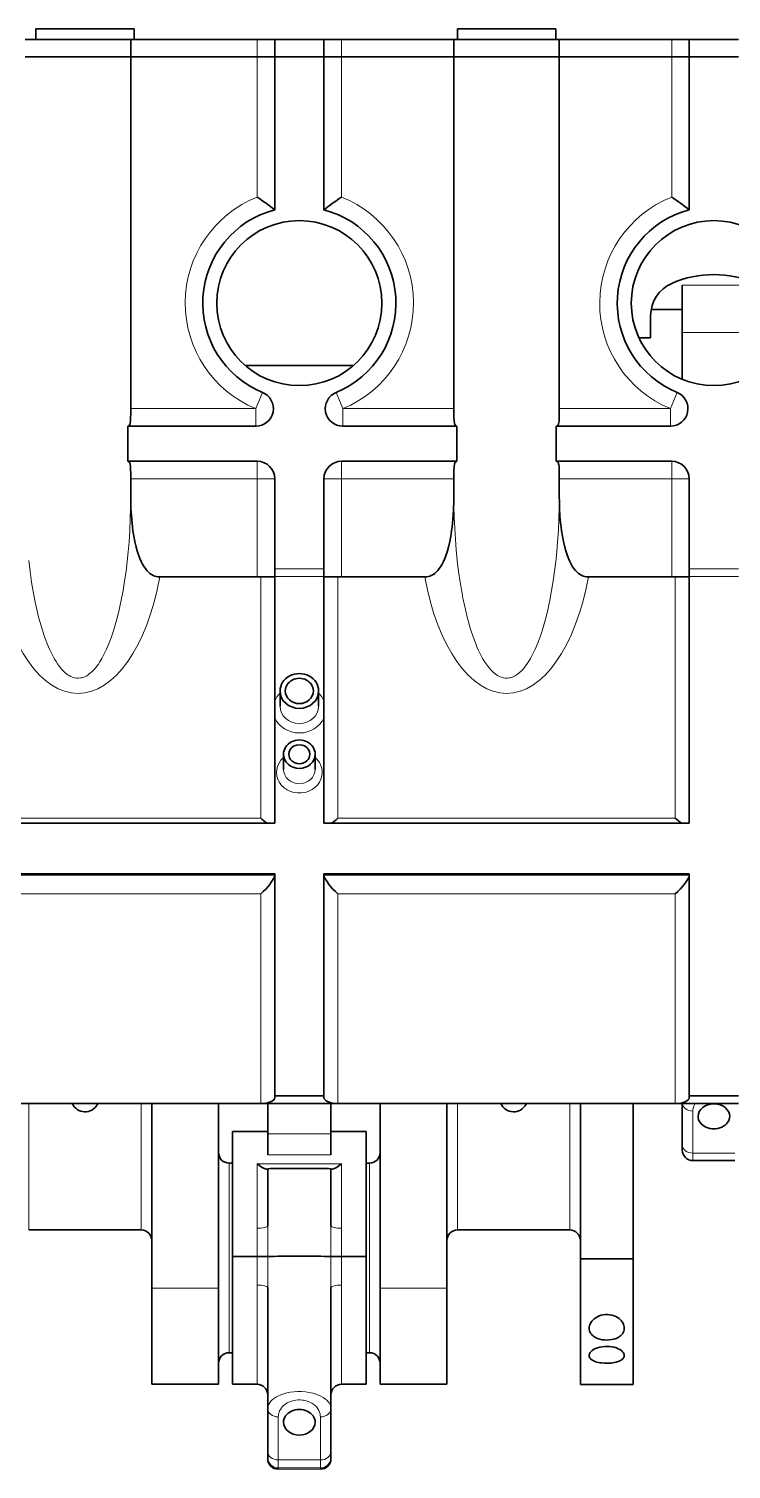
# Model space of a CAD drawing. Extents: x 0 to 420, y 0 to 297.
# Drawn here: x 105.8 to 145.8, y 56.9 to 138.9 of the extents above; entities that cross this region are included whole.
import ezdxf

# ---------------------------------------------------------------- set-up
doc = ezdxf.new("R2010")
doc.units = 0

msp = doc.modelspace()

# ---------------------------------------------------------------- linework, layer by layer
at = {"color": 7, "lineweight": 35, "ltscale": 0.066765}
for p, q in [((108.901, 138.937), (106.231, 138.937)), ((132.901, 138.937), (130.231, 138.937))]:
    msp.add_line(p, q, dxfattribs=at)
at = {"color": 7, "lineweight": 35, "ltscale": 0.015}
for p, q in [((106.231, 138.337), (106.231, 138.937)), ((111.831, 138.337), (111.831, 138.937)), ((130.231, 138.337), (130.231, 138.937)), ((135.831, 138.337), (135.831, 138.937))]:
    msp.add_line(p, q, dxfattribs=at)
at = {"color": 7, "lineweight": 35, "ltscale": 0.073235}
for p, q in [((111.831, 138.937), (108.901, 138.937)), ((135.831, 138.937), (132.901, 138.937))]:
    msp.add_line(p, q, dxfattribs=at)
at = {"color": 7, "lineweight": 35, "ltscale": 0.15}
for p, q in [((111.631, 138.337), (105.631, 138.337)), ((136.031, 138.337), (130.031, 138.337)), ((111.631, 137.337), (105.631, 137.337)), ((111.631, 137.337), (105.631, 137.337)), ((136.031, 137.337), (130.031, 137.337)), ((136.031, 137.337), (130.031, 137.337))]:
    msp.add_line(p, q, dxfattribs=at)
at = {"color": 7, "lineweight": 35, "ltscale": 0.025}
for p, q in [((111.631, 137.337), (111.631, 138.337)), ((119.831, 138.337), (118.831, 138.337)), ((119.831, 137.337), (119.831, 138.337)), ((122.631, 137.337), (122.631, 138.337)), ((123.631, 138.337), (122.631, 138.337)), ((130.031, 137.337), (130.031, 138.337)), ((136.031, 137.337), (136.031, 138.337)), ((143.431, 138.337), (142.431, 138.337)), ((143.431, 137.337), (143.431, 138.337)), ((119.831, 137.337), (118.831, 137.337)), ((119.831, 137.337), (118.831, 137.337)), ((123.631, 137.337), (122.631, 137.337)), ((123.631, 137.337), (122.631, 137.337)), ((143.431, 137.337), (142.431, 137.337)), ((143.431, 137.337), (142.431, 137.337)), ((118.831, 107.708), (119.831, 107.708)), ((122.631, 107.708), (123.631, 107.708)), ((142.431, 107.708), (143.431, 107.708))]:
    msp.add_line(p, q, dxfattribs=at)
at = {"color": 7, "lineweight": 35, "ltscale": 0.179999}
for p, q in [((118.831, 138.337), (111.631, 138.337)), ((118.831, 137.337), (111.631, 137.337)), ((118.831, 137.337), (111.631, 137.337))]:
    msp.add_line(p, q, dxfattribs=at)
at = {"color": 7, "lineweight": 13, "ltscale": 0.025}
for p, q in [((118.831, 137.337), (118.831, 138.337)), ((123.631, 137.337), (123.631, 138.337)), ((142.431, 137.337), (142.431, 138.337)), ((118.753, 117.299), (119.134, 118.223)), ((123.708, 117.299), (123.327, 118.223)), ((142.353, 117.299), (142.734, 118.223)), ((118.753, 117.299), (118.753, 116.299)), ((123.708, 117.299), (123.708, 116.299)), ((142.353, 117.299), (142.353, 116.299)), ((118.831, 113.299), (118.831, 114.299)), ((123.631, 113.299), (123.631, 114.299)), ((142.431, 114.299), (142.431, 113.299)), ((119.831, 113.299), (118.831, 113.299)), ((123.631, 113.299), (122.631, 113.299)), ((142.431, 113.299), (143.431, 113.299))]:
    msp.add_line(p, q, dxfattribs=at)
at = {"color": 7, "lineweight": 35, "ltscale": 0.07}
for p, q in [((122.631, 138.337), (119.831, 138.337)), ((146.231, 138.337), (143.431, 138.337)), ((119.831, 137.337), (122.631, 137.337)), ((122.631, 137.337), (119.831, 137.337)), ((143.431, 137.337), (146.231, 137.337)), ((146.231, 137.337), (143.431, 137.337)), ((122.631, 78.142), (119.831, 78.142)), ((146.231, 78.142), (143.431, 78.142)), ((122.631, 77.708), (119.831, 77.708)), ((146.231, 77.708), (143.431, 77.708))]:
    msp.add_line(p, q, dxfattribs=at)
at = {"color": 7, "lineweight": 35, "ltscale": 0.160001}
for p, q in [((130.031, 138.337), (123.631, 138.337)), ((130.031, 137.337), (123.631, 137.337)), ((130.031, 137.337), (123.631, 137.337))]:
    msp.add_line(p, q, dxfattribs=at)
at = {"color": 7, "lineweight": 35, "ltscale": 0.159999}
for p, q in [((142.431, 138.337), (136.031, 138.337)), ((142.431, 137.337), (136.031, 137.337)), ((142.431, 137.337), (136.031, 137.337))]:
    msp.add_line(p, q, dxfattribs=at)
at = {"color": 7, "lineweight": 35}
for p, q in [((111.631, 137.337), (111.631, 117.299)), ((130.031, 137.337), (130.031, 117.299)), ((136.031, 137.337), (136.031, 117.299)), ((98.231, 93.688), (119.831, 93.688)), ((122.631, 93.688), (143.431, 93.688)), ((119.831, 90.805), (98.231, 90.805)), ((143.431, 90.805), (122.631, 90.805))]:
    msp.add_line(p, q, dxfattribs=at)
at = {"color": 7, "lineweight": 13, "ltscale": 0.199697}
for p, q in [((118.831, 137.337), (118.831, 129.349)), ((123.631, 129.349), (123.631, 137.337)), ((142.431, 137.337), (142.431, 129.349))]:
    msp.add_line(p, q, dxfattribs=at)
at = {"color": 7, "lineweight": 35, "ltscale": 0.217744}
for p, q in [((119.831, 137.337), (119.831, 128.627)), ((122.631, 128.627), (122.631, 137.337)), ((143.431, 137.337), (143.431, 128.627))]:
    msp.add_line(p, q, dxfattribs=at)
at = {"color": 7, "lineweight": 13, "ltscale": 0.09}
for p, q in [((143.031, 124.333), (146.631, 124.333)), ((143.031, 121.635), (146.631, 121.635)), ((119.431, 75.992), (123.031, 75.992)), ((119.431, 74.787), (123.031, 74.787))]:
    msp.add_line(p, q, dxfattribs=at)
at = {"color": 7, "lineweight": 35, "ltscale": 0.067469}
msp.add_line((143.031, 121.635), (143.031, 124.333), dxfattribs=at)
at = {"color": 7, "lineweight": 35, "ltscale": 0.031651}
msp.add_line((141.231, 122.603), (141.231, 121.337), dxfattribs=at)
at = {"color": 7, "lineweight": 35, "ltscale": 0.044298}
msp.add_line((141.259, 122.937), (143.031, 122.937), dxfattribs=at)
at = {"color": 7, "lineweight": 35, "ltscale": 0.066704}
msp.add_line((143.031, 121.635), (143.031, 118.966), dxfattribs=at)
at = {"color": 7, "lineweight": 35, "ltscale": 0.016664}
for p, q in [((141.231, 121.337), (140.564, 121.337)), ((140.564, 121.337), (141.231, 121.337))]:
    msp.add_line(p, q, dxfattribs=at)
at = {"color": 7, "lineweight": 35, "ltscale": 0.153856}
msp.add_line((124.308, 119.755), (118.154, 119.755), dxfattribs=at)
at = {"color": 7, "lineweight": 13, "ltscale": 0.178058}
msp.add_line((111.631, 117.299), (118.753, 117.299), dxfattribs=at)
at = {"color": 7, "lineweight": 13, "ltscale": 0.15806}
msp.add_line((123.708, 117.299), (130.031, 117.299), dxfattribs=at)
at = {"color": 7, "lineweight": 13, "ltscale": 0.158059}
msp.add_line((136.031, 117.299), (142.353, 117.299), dxfattribs=at)
at = {"color": 7, "lineweight": 35, "ltscale": 0.05}
for p, q in [((111.459, 114.299), (111.459, 116.299)), ((130.202, 114.299), (130.202, 116.299)), ((135.859, 114.299), (135.859, 116.299)), ((119.431, 76.117), (117.431, 76.117)), ((125.031, 76.117), (123.031, 76.117))]:
    msp.add_line(p, q, dxfattribs=at)
at = {"color": 7, "lineweight": 35, "ltscale": 0.182348}
msp.add_line((111.459, 116.299), (118.753, 116.299), dxfattribs=at)
at = {"color": 7, "lineweight": 35, "ltscale": 0.162349}
for p, q in [((123.708, 116.299), (130.202, 116.299)), ((135.859, 116.299), (142.353, 116.299))]:
    msp.add_line(p, q, dxfattribs=at)
at = {"color": 7, "lineweight": 35, "ltscale": 0.184289}
msp.add_line((118.831, 114.299), (111.459, 114.299), dxfattribs=at)
at = {"color": 7, "lineweight": 35, "ltscale": 0.16429}
msp.add_line((130.202, 114.299), (123.631, 114.299), dxfattribs=at)
at = {"color": 7, "lineweight": 35, "ltscale": 0.164289}
msp.add_line((142.431, 114.299), (135.859, 114.299), dxfattribs=at)
at = {"color": 7, "lineweight": 35, "ltscale": 0.024633}
for p, q in [((111.631, 113.299), (111.631, 112.313)), ((130.031, 113.299), (130.031, 112.313)), ((136.031, 113.299), (136.031, 112.313))]:
    msp.add_line(p, q, dxfattribs=at)
at = {"color": 7, "lineweight": 13, "ltscale": 0.179999}
msp.add_line((118.831, 113.299), (111.631, 113.299), dxfattribs=at)
at = {"color": 7, "lineweight": 13, "ltscale": 0.139768}
for p, q in [((118.831, 113.299), (118.831, 107.708)), ((123.631, 107.708), (123.631, 113.299)), ((142.431, 113.299), (142.431, 107.708))]:
    msp.add_line(p, q, dxfattribs=at)
at = {"color": 7, "lineweight": 35, "ltscale": 0.128345}
for p, q in [((119.831, 113.299), (119.831, 108.165)), ((122.631, 108.165), (122.631, 113.299)), ((143.431, 113.299), (143.431, 108.165))]:
    msp.add_line(p, q, dxfattribs=at)
at = {"color": 7, "lineweight": 13, "ltscale": 0.160001}
msp.add_line((130.031, 113.299), (123.631, 113.299), dxfattribs=at)
at = {"color": 7, "lineweight": 13, "ltscale": 0.159999}
msp.add_line((142.431, 113.299), (136.031, 113.299), dxfattribs=at)
at = {"color": 7, "lineweight": 35, "ltscale": 0.138395}
msp.add_line((118.831, 107.708), (113.295, 107.708), dxfattribs=at)
at = {"color": 7, "lineweight": 13, "ltscale": 0.343353}
for p, q in [((119.031, 107.708), (119.031, 93.974)), ((123.431, 93.974), (123.431, 107.708)), ((142.631, 107.708), (142.631, 93.974))]:
    msp.add_line(p, q, dxfattribs=at)
at = {"color": 7, "lineweight": 13, "ltscale": 0.07}
for p, q in [((119.831, 108.165), (122.631, 108.165)), ((119.831, 107.731), (122.631, 107.731)), ((143.431, 108.165), (146.231, 108.165)), ((143.431, 107.731), (146.231, 107.731))]:
    msp.add_line(p, q, dxfattribs=at)
at = {"color": 7, "lineweight": 35, "ltscale": 0.010857}
for p, q in [((119.831, 108.165), (119.831, 107.731)), ((122.631, 107.731), (122.631, 108.165)), ((143.431, 108.165), (143.431, 107.731))]:
    msp.add_line(p, q, dxfattribs=at)
at = {"color": 7, "lineweight": 35, "ltscale": 0.17681}
for p, q in [((119.831, 107.731), (119.831, 100.658)), ((122.631, 100.658), (122.631, 107.731))]:
    msp.add_line(p, q, dxfattribs=at)
at = {"color": 7, "lineweight": 35, "ltscale": 0.118396}
for p, q in [((128.367, 107.708), (123.631, 107.708)), ((142.431, 107.708), (137.695, 107.708))]:
    msp.add_line(p, q, dxfattribs=at)
at = {"color": 7, "lineweight": 35, "ltscale": 0.351079}
msp.add_line((143.431, 107.731), (143.431, 93.688), dxfattribs=at)
at = {"color": 7, "lineweight": 35, "ltscale": 0.021713}
for p, q in [((120.131, 100.347), (120.131, 101.215)), ((122.331, 100.347), (122.331, 101.215)), ((120.331, 96.744), (120.331, 97.612)), ((122.131, 96.744), (122.131, 97.612))]:
    msp.add_line(p, q, dxfattribs=at)
at = {"color": 7, "lineweight": 35, "ltscale": 0.011989}
for p, q in [((119.831, 100.179), (119.831, 100.658)), ((122.631, 100.179), (122.631, 100.658))]:
    msp.add_line(p, q, dxfattribs=at)
at = {"color": 7, "lineweight": 35, "ltscale": 0.012265}
for p, q in [((119.831, 99.688), (119.831, 100.179)), ((122.631, 99.688), (122.631, 100.179))]:
    msp.add_line(p, q, dxfattribs=at)
at = {"color": 7, "lineweight": 35, "ltscale": 0.150014}
for p, q in [((119.831, 99.688), (119.831, 93.688)), ((122.631, 93.688), (122.631, 99.688))]:
    msp.add_line(p, q, dxfattribs=at)
at = {"color": 7, "lineweight": 13, "ltscale": 0.499999}
for p, q in [((99.031, 93.974), (119.031, 93.974)), ((119.031, 89.65), (99.031, 89.65))]:
    msp.add_line(p, q, dxfattribs=at)
at = {"color": 7, "lineweight": 13, "ltscale": 0.48}
for p, q in [((123.431, 93.974), (142.631, 93.974)), ((142.631, 89.65), (123.431, 89.65))]:
    msp.add_line(p, q, dxfattribs=at)
at = {"color": 7, "lineweight": 13}
for p, q in [((119.831, 90.718), (98.231, 90.718)), ((143.431, 90.718), (122.631, 90.718))]:
    msp.add_line(p, q, dxfattribs=at)
at = {"color": 7, "lineweight": 35, "ltscale": 0.316569}
for p, q in [((119.831, 90.805), (119.831, 78.142)), ((122.631, 78.142), (122.631, 90.805)), ((143.431, 90.805), (143.431, 78.142))]:
    msp.add_line(p, q, dxfattribs=at)
at = {"color": 7, "lineweight": 13, "ltscale": 0.298553}
for p, q in [((119.031, 89.65), (119.031, 77.708)), ((123.431, 77.708), (123.431, 89.65)), ((142.631, 89.65), (142.631, 77.708))]:
    msp.add_line(p, q, dxfattribs=at)
at = {"color": 7, "lineweight": 35, "ltscale": 0.002171}
for p, q in [((119.831, 78.055), (119.831, 78.142)), ((122.631, 78.055), (122.631, 78.142)), ((143.431, 78.055), (143.431, 78.142))]:
    msp.add_line(p, q, dxfattribs=at)
at = {"color": 7, "lineweight": 35, "ltscale": 0.499999}
msp.add_line((119.031, 77.708), (99.031, 77.708), dxfattribs=at)
at = {"color": 7, "lineweight": 13, "ltscale": 0.18}
for p, q in [((105.831, 70.508), (105.831, 77.708)), ((112.231, 70.508), (112.231, 77.708)), ((130.231, 70.508), (130.231, 77.708)), ((136.631, 70.508), (136.631, 77.708))]:
    msp.add_line(p, q, dxfattribs=at)
at = {"color": 7, "lineweight": 35, "ltscale": 0.262857}
for p, q in [((112.831, 77.708), (112.831, 67.194)), ((116.631, 77.708), (116.631, 67.194)), ((125.831, 77.708), (125.831, 67.194)), ((129.631, 77.708), (129.631, 67.194))]:
    msp.add_line(p, q, dxfattribs=at)
at = {"color": 7, "lineweight": 35, "ltscale": 0.02}
for p, q in [((119.031, 77.708), (119.831, 77.708)), ((122.631, 77.708), (123.431, 77.708)), ((142.631, 77.708), (143.431, 77.708))]:
    msp.add_line(p, q, dxfattribs=at)
at = {"color": 7, "lineweight": 35, "ltscale": 0.042909}
for p, q in [((119.431, 77.708), (119.431, 75.992)), ((123.031, 77.708), (123.031, 75.992))]:
    msp.add_line(p, q, dxfattribs=at)
at = {"color": 7, "lineweight": 35, "ltscale": 0.48}
msp.add_line((142.631, 77.708), (123.431, 77.708), dxfattribs=at)
at = {"color": 7, "lineweight": 35, "ltscale": 0.22098}
for p, q in [((137.231, 68.869), (137.231, 77.708)), ((140.231, 68.869), (140.231, 77.708))]:
    msp.add_line(p, q, dxfattribs=at)
at = {"color": 7, "lineweight": 35, "ltscale": 0.058707}
msp.add_line((143.031, 77.708), (143.031, 75.36), dxfattribs=at)
at = {"color": 7, "lineweight": 13, "ltscale": 0.059772}
msp.add_line((143.631, 77.278), (143.631, 74.887), dxfattribs=at)
at = {"color": 7, "lineweight": 35, "ltscale": 0.178181}
for p, q in [((117.431, 76.117), (117.431, 68.99)), ((125.031, 76.117), (125.031, 68.99))]:
    msp.add_line(p, q, dxfattribs=at)
at = {"color": 7, "lineweight": 35, "ltscale": 0.030113}
for p, q in [((119.431, 75.992), (119.431, 74.787)), ((123.031, 75.992), (123.031, 74.787))]:
    msp.add_line(p, q, dxfattribs=at)
at = {"color": 7, "lineweight": 35, "ltscale": 0.00745}
msp.add_line((143.031, 75.36), (143.031, 75.062), dxfattribs=at)
at = {"color": 7, "lineweight": 13, "ltscale": 0.06}
for p, q in [((143.631, 74.887), (146.031, 74.887)), ((122.431, 57.406), (120.031, 57.406)), ((122.431, 56.955), (120.031, 56.955)), ((122.431, 56.881), (120.031, 56.881))]:
    msp.add_line(p, q, dxfattribs=at)
at = {"color": 7, "lineweight": 13, "ltscale": 0.010643}
msp.add_line((143.631, 74.887), (143.631, 74.462), dxfattribs=at)
at = {"color": 7, "lineweight": 13, "ltscale": 0.128761}
for p, q in [((117.231, 69.167), (117.231, 74.317)), ((125.231, 69.167), (125.231, 74.317))]:
    msp.add_line(p, q, dxfattribs=at)
at = {"color": 7, "lineweight": 35, "ltscale": 0.005}
for p, q in [((117.231, 74.317), (117.431, 74.317)), ((125.031, 74.317), (125.231, 74.317)), ((117.231, 63.517), (117.431, 63.517)), ((125.031, 63.517), (125.231, 63.517))]:
    msp.add_line(p, q, dxfattribs=at)
at = {"color": 7, "lineweight": 13, "ltscale": 0.12}
msp.add_line((118.831, 74.281), (123.631, 74.281), dxfattribs=at)
at = {"color": 7, "lineweight": 13, "ltscale": 0.091807}
for p, q in [((118.831, 74.281), (118.831, 70.608)), ((123.631, 74.281), (123.631, 70.608))]:
    msp.add_line(p, q, dxfattribs=at)
at = {"color": 7, "lineweight": 35, "ltscale": 0.000102055}
for p, q in [((119.38, 73.974), (119.376, 73.974)), ((123.082, 73.974), (123.086, 73.974))]:
    msp.add_line(p, q, dxfattribs=at)
at = {"color": 7, "lineweight": 35, "ltscale": 0.081121}
for p, q in [((119.431, 73.994), (119.431, 70.749)), ((123.031, 73.994), (123.031, 70.749))]:
    msp.add_line(p, q, dxfattribs=at)
at = {"color": 7, "lineweight": 35, "ltscale": 0.06}
msp.add_line((143.631, 74.462), (146.031, 74.462), dxfattribs=at)
at = {"color": 7, "lineweight": 35, "ltscale": 0.16}
for p, q in [((105.831, 70.508), (112.231, 70.508)), ((130.231, 70.508), (136.631, 70.508))]:
    msp.add_line(p, q, dxfattribs=at)
at = {"color": 7, "lineweight": 13, "ltscale": 0.141239}
for p, q in [((117.231, 63.517), (117.231, 69.167)), ((125.231, 63.517), (125.231, 69.167))]:
    msp.add_line(p, q, dxfattribs=at)
at = {"color": 7, "lineweight": 35, "ltscale": 0.035209}
for p, q in [((117.431, 68.99), (118.839, 68.99)), ((118.839, 68.99), (117.431, 68.99)), ((123.622, 68.99), (125.031, 68.99)), ((125.031, 68.99), (123.622, 68.99))]:
    msp.add_line(p, q, dxfattribs=at)
at = {"color": 7, "lineweight": 35, "ltscale": 0.181819}
for p, q in [((117.431, 68.99), (117.431, 61.717)), ((125.031, 68.99), (125.031, 61.717))]:
    msp.add_line(p, q, dxfattribs=at)
at = {"color": 7, "lineweight": 35, "ltscale": 0.000454712}
msp.add_line((125.031, 68.972), (125.031, 68.99), dxfattribs=at)
at = {"color": 7, "lineweight": 35, "ltscale": 0.075}
for p, q in [((137.231, 68.869), (140.231, 68.869)), ((137.231, 61.708), (140.231, 61.708))]:
    msp.add_line(p, q, dxfattribs=at)
at = {"color": 7, "lineweight": 35, "ltscale": 0.17902}
for p, q in [((137.231, 61.708), (137.231, 68.869)), ((140.231, 61.708), (140.231, 68.869))]:
    msp.add_line(p, q, dxfattribs=at)
at = {"color": 7, "lineweight": 13, "ltscale": 0.141275}
for p, q in [((118.831, 67.368), (118.831, 61.717)), ((123.631, 61.717), (123.631, 67.368))]:
    msp.add_line(p, q, dxfattribs=at)
at = {"color": 7, "lineweight": 13, "ltscale": 0.095}
for p, q in [((112.831, 67.194), (116.631, 67.194)), ((125.831, 67.194), (129.631, 67.194))]:
    msp.add_line(p, q, dxfattribs=at)
at = {"color": 7, "lineweight": 35, "ltscale": 0.136908}
for p, q in [((112.831, 61.717), (112.831, 67.194)), ((116.631, 61.717), (116.631, 67.194)), ((125.831, 61.717), (125.831, 67.194)), ((129.631, 61.717), (129.631, 67.194))]:
    msp.add_line(p, q, dxfattribs=at)
at = {"color": 7, "lineweight": 35, "ltscale": 0.172907}
for p, q in [((119.431, 67.239), (119.431, 60.323)), ((123.031, 67.239), (123.031, 60.323))]:
    msp.add_line(p, q, dxfattribs=at)
at = {"color": 7, "lineweight": 35, "ltscale": 0.095}
for p, q in [((112.831, 61.717), (116.631, 61.717)), ((125.831, 61.717), (129.631, 61.717))]:
    msp.add_line(p, q, dxfattribs=at)
at = {"color": 7, "lineweight": 35, "ltscale": 0.035}
for p, q in [((118.831, 61.717), (117.431, 61.717)), ((125.031, 61.717), (123.631, 61.717))]:
    msp.add_line(p, q, dxfattribs=at)
at = {"color": 7, "lineweight": 35, "ltscale": 0.061302}
for p, q in [((119.431, 57.871), (119.431, 60.323)), ((123.031, 60.323), (123.031, 57.871))]:
    msp.add_line(p, q, dxfattribs=at)
at = {"color": 7, "lineweight": 13, "ltscale": 0.061302}
for p, q in [((120.031, 57.406), (120.031, 59.858)), ((122.431, 59.858), (122.431, 57.406))]:
    msp.add_line(p, q, dxfattribs=at)
at = {"color": 7, "lineweight": 35, "ltscale": 0.00789}
for p, q in [((119.431, 57.871), (119.431, 57.555)), ((123.031, 57.555), (123.031, 57.871))]:
    msp.add_line(p, q, dxfattribs=at)
at = {"color": 7, "lineweight": 35, "ltscale": 0.001869}
for p, q in [((119.431, 57.555), (119.431, 57.481)), ((123.031, 57.481), (123.031, 57.555))]:
    msp.add_line(p, q, dxfattribs=at)
at = {"color": 7, "lineweight": 13, "ltscale": 0.011272}
for p, q in [((120.031, 57.406), (120.031, 56.955)), ((122.431, 56.955), (122.431, 57.406))]:
    msp.add_line(p, q, dxfattribs=at)
at = {"color": 7, "lineweight": 13, "ltscale": 0.001869}
for p, q in [((120.031, 56.955), (120.031, 56.881)), ((122.431, 56.881), (122.431, 56.955))]:
    msp.add_line(p, q, dxfattribs=at)
at = {"color": 7, "lineweight": 35}
for points in [[(111.631, 117.299), (111.63, 116.959), (111.628, 116.797), (111.621, 116.648), (111.615, 116.58), (111.605, 116.506), (111.591, 116.442), (111.579, 116.404), (111.565, 116.372), (111.544, 116.339), (111.518, 116.316), (111.49, 116.303), (111.459, 116.299)], [(130.031, 117.299), (130.031, 116.959), (130.034, 116.797), (130.04, 116.648), (130.046, 116.58), (130.056, 116.506), (130.07, 116.442), (130.082, 116.404), (130.097, 116.372), (130.118, 116.339), (130.143, 116.316), (130.171, 116.303), (130.202, 116.299)], [(136.031, 117.299), (136.03, 116.959), (136.028, 116.797), (136.021, 116.648), (136.015, 116.58), (136.005, 116.506), (135.991, 116.442), (135.979, 116.404), (135.965, 116.372), (135.944, 116.339), (135.918, 116.316), (135.89, 116.303), (135.859, 116.299)], [(111.631, 113.299), (111.63, 113.639), (111.628, 113.8), (111.621, 113.949), (111.615, 114.017), (111.605, 114.091), (111.591, 114.156), (111.579, 114.194), (111.565, 114.226), (111.544, 114.258), (111.518, 114.281), (111.49, 114.294), (111.459, 114.299)], [(130.031, 113.299), (130.031, 113.639), (130.034, 113.8), (130.04, 113.949), (130.046, 114.017), (130.056, 114.091), (130.07, 114.156), (130.082, 114.194), (130.097, 114.226), (130.118, 114.258), (130.143, 114.281), (130.171, 114.294), (130.202, 114.299)], [(136.031, 113.299), (136.03, 113.639), (136.028, 113.8), (136.021, 113.949), (136.015, 114.017), (136.005, 114.091), (135.991, 114.156), (135.979, 114.194), (135.965, 114.226), (135.944, 114.258), (135.918, 114.281), (135.89, 114.294), (135.859, 114.299)], [(113.295, 107.708), (113.236, 107.71), (113.177, 107.716), (113.087, 107.733), (113, 107.76), (112.917, 107.795), (112.817, 107.85), (112.726, 107.914), (112.643, 107.985), (112.549, 108.083), (112.466, 108.186), (112.391, 108.292), (112.301, 108.443), (112.223, 108.597), (112.154, 108.753), (112.07, 108.973), (111.999, 109.194), (111.938, 109.416), (111.866, 109.726), (111.807, 110.035), (111.759, 110.344), (111.731, 110.556), (111.707, 110.767), (111.67, 111.189), (111.646, 111.61), (111.635, 111.962), (111.631, 112.313)], [(128.367, 107.708), (128.426, 107.71), (128.485, 107.716), (128.575, 107.733), (128.662, 107.76), (128.745, 107.795), (128.845, 107.85), (128.936, 107.914), (129.018, 107.985), (129.112, 108.083), (129.196, 108.186), (129.27, 108.292), (129.36, 108.443), (129.439, 108.597), (129.508, 108.752), (129.591, 108.973), (129.663, 109.194), (129.724, 109.416), (129.796, 109.725), (129.855, 110.035), (129.903, 110.344), (129.931, 110.556), (129.954, 110.767), (129.991, 111.188), (130.016, 111.61), (130.027, 111.962), (130.031, 112.313)], [(137.695, 107.708), (137.636, 107.71), (137.577, 107.716), (137.487, 107.733), (137.4, 107.76), (137.317, 107.795), (137.217, 107.85), (137.126, 107.914), (137.043, 107.985), (136.949, 108.083), (136.866, 108.186), (136.791, 108.292), (136.701, 108.443), (136.623, 108.597), (136.554, 108.753), (136.47, 108.973), (136.399, 109.194), (136.338, 109.416), (136.266, 109.726), (136.207, 110.035), (136.159, 110.344), (136.131, 110.556), (136.107, 110.767), (136.07, 111.189), (136.046, 111.61), (136.035, 111.962), (136.031, 112.313)], [(119.031, 89.65), (119.175, 89.786), (119.316, 89.929), (119.451, 90.08), (119.547, 90.197), (119.636, 90.315), (119.712, 90.43), (119.776, 90.542), (119.8, 90.595), (119.818, 90.644), (119.827, 90.684), (119.831, 90.718)], [(123.431, 89.65), (123.287, 89.786), (123.146, 89.929), (123.011, 90.08), (122.915, 90.197), (122.826, 90.315), (122.749, 90.43), (122.686, 90.542), (122.662, 90.595), (122.644, 90.644), (122.634, 90.684), (122.631, 90.718)], [(142.631, 89.65), (142.775, 89.786), (142.916, 89.929), (143.051, 90.08), (143.147, 90.197), (143.236, 90.315), (143.312, 90.43), (143.376, 90.542), (143.4, 90.595), (143.418, 90.644), (143.427, 90.684), (143.431, 90.718)], [(108.303, 77.708), (108.356, 77.611), (108.421, 77.522), (108.498, 77.443), (108.585, 77.376), (108.681, 77.321), (108.783, 77.279), (108.89, 77.252), (109, 77.24), (109.11, 77.244), (109.219, 77.262), (109.324, 77.296), (109.424, 77.343), (109.516, 77.404), (109.599, 77.477), (109.671, 77.561), (109.719, 77.632), (109.758, 77.708)], [(132.703, 77.708), (132.756, 77.611), (132.821, 77.522), (132.898, 77.443), (132.985, 77.376), (133.081, 77.321), (133.183, 77.279), (133.29, 77.252), (133.4, 77.24), (133.51, 77.244), (133.619, 77.262), (133.724, 77.296), (133.824, 77.343), (133.916, 77.404), (133.999, 77.477), (134.071, 77.561), (134.119, 77.632), (134.158, 77.708)], [(119.376, 73.974), (119.337, 73.979), (119.292, 73.99), (119.242, 74.009), (119.189, 74.033), (119.078, 74.095), (118.955, 74.18), (118.831, 74.281)], [(119.431, 73.978), (119.431, 73.977), (119.43, 73.977), (119.425, 73.977), (119.38, 73.974)], [(123.031, 73.978), (123.031, 73.977), (123.031, 73.977), (123.037, 73.977), (123.082, 73.974)], [(123.086, 73.974), (123.125, 73.979), (123.17, 73.99), (123.219, 74.009), (123.272, 74.033), (123.383, 74.095), (123.507, 74.18), (123.631, 74.281)], [(118.839, 68.99), (119.308, 68.992), (119.415, 68.995), (119.437, 68.996)], [(119.437, 68.996), (119.356, 68.993), (118.839, 68.99)], [(123.025, 68.996), (123.047, 68.995), (123.157, 68.992), (123.622, 68.99)], [(123.025, 68.996), (123.105, 68.993), (123.622, 68.99)], [(137.731, 64.909), (137.737, 64.99), (137.755, 65.07), (137.785, 65.15), (137.825, 65.228), (137.879, 65.305), (137.944, 65.379), (138.019, 65.447), (138.105, 65.51), (138.2, 65.566), (138.303, 65.613), (138.413, 65.65), (138.527, 65.676), (138.646, 65.69), (138.766, 65.693), (138.898, 65.682), (139.026, 65.656), (139.148, 65.617), (139.251, 65.571), (139.346, 65.517), (139.432, 65.456), (139.508, 65.389), (139.549, 65.345), (139.586, 65.3), (139.62, 65.254), (139.649, 65.206), (139.684, 65.134), (139.71, 65.059), (139.726, 64.984), (139.731, 64.909)], [(139.731, 64.909), (139.724, 64.826), (139.704, 64.745), (139.67, 64.667), (139.623, 64.592), (139.562, 64.522), (139.522, 64.485), (139.478, 64.451), (139.43, 64.418), (139.379, 64.387), (139.267, 64.334), (139.144, 64.292), (139.013, 64.262), (138.877, 64.243), (138.738, 64.236), (138.599, 64.242), (138.463, 64.259), (138.332, 64.288), (138.209, 64.329), (138.096, 64.38), (137.996, 64.442), (137.951, 64.476), (137.91, 64.512), (137.856, 64.57), (137.811, 64.632), (137.777, 64.697), (137.752, 64.765), (137.736, 64.836), (137.731, 64.909)], [(137.731, 63.355), (137.736, 63.403), (137.75, 63.452), (137.774, 63.499), (137.797, 63.533), (137.824, 63.565), (137.858, 63.601), (137.898, 63.634), (137.987, 63.696), (138.092, 63.751), (138.21, 63.797), (138.338, 63.834), (138.473, 63.86), (138.612, 63.875), (138.753, 63.879), (138.893, 63.872), (139.03, 63.853), (139.162, 63.824), (139.285, 63.785), (139.39, 63.741), (139.484, 63.69), (139.565, 63.633), (139.632, 63.572), (139.683, 63.507), (139.709, 63.457), (139.725, 63.406), (139.731, 63.355)], [(139.731, 63.355), (139.725, 63.302), (139.706, 63.251), (139.676, 63.202), (139.634, 63.155), (139.6, 63.126), (139.561, 63.099), (139.471, 63.049), (139.377, 63.011), (139.274, 62.978), (139.162, 62.952), (139.074, 62.937), (138.984, 62.926), (138.798, 62.913), (138.613, 62.915), (138.431, 62.931), (138.34, 62.945), (138.253, 62.962), (138.174, 62.982), (138.099, 63.005), (138.035, 63.03), (137.975, 63.057), (137.927, 63.083), (137.883, 63.111), (137.829, 63.154), (137.786, 63.201), (137.756, 63.251), (137.737, 63.302), (137.731, 63.355)]]:
    msp.add_lwpolyline(points, dxfattribs=at)
at = {"color": 7, "lineweight": 13}
for points in [[(111.631, 112.313), (111.625, 111.66), (111.607, 111.007), (111.577, 110.355), (111.534, 109.703), (111.488, 109.149), (111.431, 108.596), (111.365, 108.045), (111.287, 107.49), (111.196, 106.938), (111.093, 106.389), (111.036, 106.116), (110.976, 105.844), (110.877, 105.439), (110.769, 105.038), (110.649, 104.641), (110.533, 104.293), (110.405, 103.951), (110.333, 103.773), (110.257, 103.598), (110.185, 103.443), (110.11, 103.29), (109.991, 103.069), (109.862, 102.855), (109.79, 102.748), (109.716, 102.644), (109.644, 102.551), (109.569, 102.462), (109.463, 102.349), (109.351, 102.246), (109.233, 102.153), (109.125, 102.084), (109.013, 102.027), (108.897, 101.983), (108.838, 101.967), (108.778, 101.955), (108.663, 101.943), (108.547, 101.946), (108.432, 101.965), (108.325, 101.996), (108.221, 102.039), (108.12, 102.094), (108.048, 102.14), (107.977, 102.191), (107.908, 102.248), (107.842, 102.308), (107.773, 102.376), (107.706, 102.447), (107.58, 102.599), (107.463, 102.76), (107.381, 102.885), (107.303, 103.014), (107.227, 103.148), (107.154, 103.285), (107.02, 103.564), (106.945, 103.735), (106.873, 103.909), (106.798, 104.104), (106.726, 104.3), (106.6, 104.679), (106.526, 104.924), (106.456, 105.171), (106.387, 105.428), (106.323, 105.686), (106.208, 106.199), (106.148, 106.49), (106.093, 106.783), (106.038, 107.097), (105.987, 107.412), (105.899, 108.024), (105.826, 108.639)], [(136.031, 112.313), (136.025, 111.66), (136.007, 111.007), (135.977, 110.355), (135.934, 109.703), (135.888, 109.149), (135.831, 108.596), (135.765, 108.045), (135.687, 107.49), (135.596, 106.938), (135.493, 106.389), (135.436, 106.116), (135.376, 105.844), (135.277, 105.439), (135.169, 105.038), (135.049, 104.641), (134.933, 104.293), (134.805, 103.951), (134.733, 103.773), (134.657, 103.598), (134.585, 103.443), (134.51, 103.29), (134.391, 103.069), (134.262, 102.855), (134.19, 102.748), (134.116, 102.644), (134.044, 102.551), (133.969, 102.462), (133.863, 102.349), (133.751, 102.246), (133.633, 102.153), (133.525, 102.084), (133.413, 102.027), (133.297, 101.983), (133.238, 101.967), (133.178, 101.955), (133.062, 101.943), (132.947, 101.946), (132.832, 101.965), (132.725, 101.996), (132.621, 102.039), (132.52, 102.094), (132.448, 102.14), (132.377, 102.191), (132.308, 102.248), (132.242, 102.308), (132.173, 102.376), (132.106, 102.447), (131.98, 102.599), (131.863, 102.76), (131.781, 102.885), (131.703, 103.014), (131.627, 103.148), (131.554, 103.285), (131.42, 103.564), (131.345, 103.735), (131.273, 103.909), (131.198, 104.104), (131.126, 104.3), (131, 104.679), (130.926, 104.924), (130.856, 105.171), (130.787, 105.428), (130.723, 105.686), (130.608, 106.199), (130.548, 106.49), (130.493, 106.783), (130.438, 107.097), (130.387, 107.412), (130.299, 108.024), (130.225, 108.639), (130.164, 109.255), (130.116, 109.866), (130.078, 110.477), (130.052, 111.089), (130.036, 111.701), (130.031, 112.313)], [(118.831, 70.608), (118.832, 70.34), (118.836, 69.802), (118.839, 68.99)], [(119.431, 70.749), (119.434, 69.876), (119.437, 68.996)], [(123.031, 70.749), (123.027, 69.876), (123.025, 68.996)], [(123.631, 70.608), (123.63, 70.34), (123.626, 69.802), (123.622, 68.99)], [(118.831, 67.368), (118.832, 67.637), (118.836, 68.177), (118.839, 68.99)], [(119.431, 67.239), (119.434, 68.115), (119.437, 68.996)], [(123.025, 68.996), (123.027, 68.115), (123.031, 67.239)], [(123.622, 68.99), (123.626, 68.177), (123.63, 67.637), (123.631, 67.368)], [(123.031, 60.323), (123.026, 60.397), (123.01, 60.471), (122.985, 60.543), (122.949, 60.615), (122.92, 60.661), (122.886, 60.707), (122.807, 60.795), (122.712, 60.879), (122.596, 60.961), (122.464, 61.036), (122.319, 61.102), (122.162, 61.16), (121.996, 61.208), (121.894, 61.232), (121.789, 61.253), (121.574, 61.283), (121.353, 61.299), (121.131, 61.3), (120.911, 61.286), (120.714, 61.26), (120.524, 61.223), (120.342, 61.174), (120.171, 61.114), (120.013, 61.043), (119.94, 61.005), (119.87, 60.963), (119.765, 60.89), (119.672, 60.812), (119.593, 60.729), (119.529, 60.642), (119.481, 60.552), (119.463, 60.506), (119.449, 60.46), (119.435, 60.392), (119.431, 60.323)], [(122.431, 59.858), (122.425, 59.95), (122.409, 60.041), (122.383, 60.131), (122.345, 60.219), (122.291, 60.314), (122.223, 60.405), (122.143, 60.49), (122.049, 60.569), (121.943, 60.641), (121.82, 60.705), (121.685, 60.758), (121.614, 60.779), (121.541, 60.797), (121.466, 60.812), (121.39, 60.822), (121.273, 60.83), (121.156, 60.829), (121.04, 60.818), (120.926, 60.799), (120.791, 60.763), (120.664, 60.715), (120.547, 60.657), (120.44, 60.59), (120.354, 60.522), (120.277, 60.448), (120.21, 60.37), (120.154, 60.288), (120.109, 60.203), (120.075, 60.119), (120.05, 60.033), (120.036, 59.946), (120.031, 59.858)]]:
    msp.add_lwpolyline(points, dxfattribs=at)
at = {"color": 7, "lineweight": 35}
for centre in [(121.231, 123.308), (144.831, 123.308)]:
    msp.add_circle(centre, 4.7, dxfattribs=at)
at = {"color": 7, "lineweight": 13}
for centre, start, end in [((121.231, 123.308), 111.66818, 247.59364), ((121.231, 123.308), 292.40636, 68.33181), ((144.831, 123.308), 111.66818, 247.59364)]:
    msp.add_arc(centre, 6.5, start, end, dxfattribs=at)
at = {"color": 7, "lineweight": 35}
for centre, radius, start, end in [((107.441, 112.51), 20.329, 52.44865, 55.92526), ((135.02, 112.51), 20.329, 124.07473, 127.55135), ((131.041, 112.51), 20.329, 52.44865, 55.92526), ((121.231, 123.308), 5.5, 104.74665, 247.59364), ((121.231, 123.308), 5.5, 292.40636, 75.25335), ((144.831, 123.308), 5.5, 104.74665, 247.59364), ((144.831, 118.937), 6, 66.42182, 113.57818), ((143.231, 122.603), 2, 113.57816, 180.00001), ((118.753, 117.299), 1, 270.00004, 67.59361), ((123.708, 117.299), 1, 112.4064, 269.99996), ((142.353, 117.299), 1, 270.00004, 67.59361), ((118.831, 113.299), 1, 0.00002, 89.99998), ((123.631, 113.299), 1, 90.00002, 179.99998), ((142.431, 113.299), 1, 0.00002, 89.99998), ((117.231, 74.917), 0.6, 179.99999, 270), ((125.231, 74.917), 0.6, 270.00002, 359.73846), ((143.631, 75.062), 0.6, 179.99999, 270), ((112.231, 69.908), 0.6, 0.24907, 89.99998), ((130.231, 69.908), 0.6, 90, 180.00001), ((136.631, 69.908), 0.6, 0.31591, 89.99998), ((117.231, 62.917), 0.6, 90, 180.00001), ((125.231, 62.917), 0.6, 0, 90), ((118.831, 61.117), 0.6, 0.24301, 89.99998), ((123.631, 61.117), 0.6, 90, 179.99999), ((120.031, 57.481), 0.6, 179.99999, 270), ((122.431, 57.481), 0.6, 270, 360)]:
    msp.add_arc(centre, radius, start, end, dxfattribs=at)
at = {"color": 7, "lineweight": 13}
for centre, major_axis, ratio, start_param, end_param in [((108.631, 111.445), (0, 10.371), 0.482103, 1.939401, 4.343784), ((133.031, 111.445), (0, 10.371), 0.482103, 1.939401, 4.343784), ((121.231, 100.173), (1.5, 0), 0.900783, 2.394008, 2.774385), ((121.231, 100.173), (1.5, 0), 0.900783, 0.367208, 0.747584), ((121.231, 100.347), (1.1, 0), 0.900783, 3.141593, 6.283185), ((121.231, 100.173), (1.5, 0), 0.900783, 3.508801, 5.915977), ((121.231, 96.57), (1.3, 0), 0.900783, 2.335478, 6.283185), ((121.231, 96.57), (1.3, 0), 0.900783, 6.283185, 7.089299), ((121.231, 96.744), (0.9, 0), 0.900783, 3.141593, 6.283185), ((143.631, 77.751), (0.6, 0), 0.787143, 3.231595, 4.712389), ((144.831, 77.278), (1.2, 0), 0.789949, 2.670945, 3.141514), ((143.631, 75.36), (0.6, 0), 0.787143, 3.141593, 4.712389), ((118.831, 70.749), (0.6, 0), 0.234836, 4.712389, 6.283183), ((123.631, 70.749), (0.6, 0), 0.234836, 3.141595, 4.712389), ((118.831, 67.239), (0.6, 0), 0.21514, 0, 1.570796), ((123.631, 67.239), (-0.6, 0), 0.21514, 4.712389, 6.283185), ((120.031, 60.323), (0.6, 0), 0.774515, 3.141593, 4.712389), ((122.431, 60.323), (-0.6, 0), 0.774515, 1.570796, 3.141593), ((120.031, 57.871), (0.6, 0), 0.774515, 3.141593, 4.712389), ((120.031, 57.555), (0.6, 0), 0.999949, 3.141593, 4.712389), ((120.031, 57.481), (0.6, 0), 0.999949, 3.141593, 4.712389), ((122.431, 57.871), (-0.6, 0), 0.774515, 1.570796, 3.141593), ((122.431, 57.555), (-0.6, 0), 0.999949, 1.570796, 3.141593), ((122.431, 57.481), (-0.6, 0), 0.999949, 1.570796, 3.141593)]:
    msp.add_ellipse(centre, major_axis=major_axis, ratio=ratio, start_param=start_param, end_param=end_param, dxfattribs=at)
at = {"color": 7, "lineweight": 35}
for centre, major_axis, ratio, start_param, end_param in [((121.231, 101.215), (1.1, 0), 0.900783, 0, 3.141593), ((121.231, 101.215), (0.8, 0), 0.900783, 0, 3.141593), ((121.231, 101.215), (1.1, 0), 0.900783, 3.141593, 6.283185), ((121.231, 101.215), (0.8, 0), 0.900783, 3.141593, 6.283185), ((121.231, 97.612), (0.9, 0), 0.900783, 0, 3.141593), ((121.231, 97.612), (0.6, 0), 0.900783, 0, 3.141593), ((121.231, 97.612), (0.9, 0), 0.900783, 3.141593, 6.283185), ((121.231, 97.612), (0.6, 0), 0.900783, 3.141593, 6.283185), ((119.029, 94.325), (0.783, -0.784), 0.229087, 4.939631, 5.402932), ((123.429, 94.317), (0.776, 0.775), 0.227757, 4.023445, 4.490842), ((142.629, 94.325), (0.783, -0.784), 0.229087, 4.939631, 5.402932), ((119.031, 78.055), (-0.8, 0), 0.43427, 1.570796, 3.141593), ((123.431, 78.055), (-0.8, 0), 0.43427, 0, 1.570796), ((142.631, 78.055), (-0.8, 0), 0.43427, 1.570796, 3.141593), ((144.831, 76.982), (-0.9, 0), 0.789852, 3.141593, 6.283185), ((144.831, 76.982), (-0.9, 0), 0.789852, 0, 3.141593), ((121.231, 73.994), (1.8, 0), 0.010107, 0, 3.141593), ((121.231, 68.994), (1.8, 0), 0.010107, 0.083426, 3.058166), ((121.231, 68.994), (1.8, 0), 0.010107, 0.08343, 3.058164), ((121.231, 59.555), (0.9, 0), 0.810066, 0, 3.141593), ((121.231, 59.555), (0.9, 0), 0.810066, 3.141593, 6.283185)]:
    msp.add_ellipse(centre, major_axis=major_axis, ratio=ratio, start_param=start_param, end_param=end_param, dxfattribs=at)

doc.saveas('drawing.dxf')
